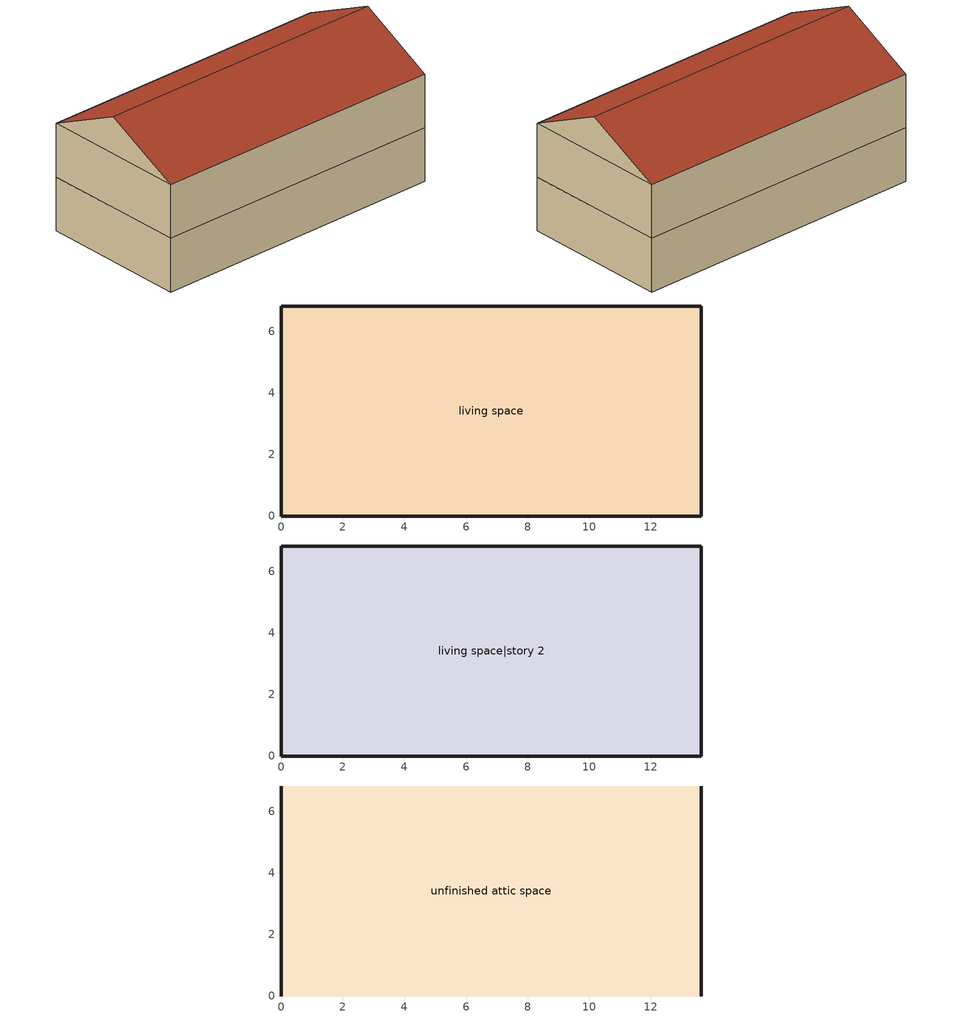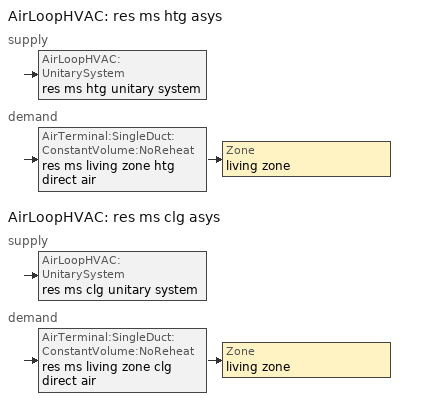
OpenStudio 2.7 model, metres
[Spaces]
living space
 floor foundation: 0,0 0,6.82 13.63,6.82 13.63,0 z0
 wall outside: 0,6.82 0,0 13.63,0 13.63,6.82 0,6.82 z0:2.44
living space|story 2
 floor to living space: 0,0 0,6.82 13.63,6.82 13.63,0 z2.44
 wall outside: 0,6.82 0,0 13.63,0 13.63,6.82 0,6.82 z2.44:4.88
unfinished attic space
 floor to living space|story 2: 0,6.82 13.63,6.82 13.63,0 0,0 z4.88
 wall outside: 0,3.41,6.58 0,6.82,4.88 0,0,4.88; 13.63,3.41,6.58 13.63,0,4.88 13.63,6.82,4.88
 roof outside: 13.63,3.41,6.58 0,3.41,6.58 0,0,4.88 13.63,0,4.88; 0,3.41,6.58 13.63,3.41,6.58 13.63,6.82,4.88 0,6.82,4.88
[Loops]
AirLoopHVAC 'res ms htg asys'
 supply: AirLoopHVAC:UnitarySystem 'res ms htg unitary system'
 demand: AirTerminal:SingleDuct:ConstantVolume:NoReheat 'res ms living zone htg direct air' > Zone 'living zone'
AirLoopHVAC 'res ms clg asys'
 supply: AirLoopHVAC:UnitarySystem 'res ms clg unitary system'
 demand: AirTerminal:SingleDuct:ConstantVolume:NoReheat 'res ms living zone clg direct air' > Zone 'living zone'
[Building]
Building 1: North Axis {deg}=0; Standards Number of Stories=2; Standards Number of Above Ground Stories=2; Standards Building Type=singlefamilydetached; Standards Number of Living Units=1
[Site]
Denver Intl Ap_CO_USA: Latitude {deg}=39.83; Longitude {deg}=-104.65; Time Zone {hr}=-7; Elevation {m}=1650
[ClimateZones]
Climate Zone Institution Name 2=Building America; Climate Zone Document Year 2=0; Climate Zone Value 2=Cold
[Site:WaterMainsTemperature]
Calculation Method=Correlation; Annual Average Outdoor Air Temperature {C}=10.8753; Maximum Difference In Monthly Average Outdoor Air Temperatures {deltaC}=23.1524
[Site:GroundTemperature:Deep]
10.8753, 10.8753, 10.8753, 10.8753, 10.8753, 10.8753, 10.8753, 10.8753, 10.8753, 10.8753, 10.8753, 10.8753
[ThermalZone] Use Ideal Air Loads=No
living zone; unfinished attic zone
[Sizing:Zone] Zone Cooling Design Supply Air Temperature Input Method=SupplyAirTemperature; Zone Cooling Design Supply Air Temperature {C}=14; Zone Cooling Design Supply Air Temperature Difference {deltaC}=11.11; Zone Heating Design Supply Air Temperature Input Method=SupplyAirTemperature; Zone Heating Design Supply Air Temperature {C}=40; Zone Heating Design Supply Air Temperature Difference {deltaC}=11.11; Zone Cooling Design Supply Air Humidity Ratio {kg-H2O/kg-air}=0.0085; Zone Heating Design Supply Air Humidity Ratio {kg-H2O/kg-air}=0.008; Cooling Design Air Flow Method=DesignDay; Heating Design Air Flow Method=DesignDay; Account for Dedicated Outdoor Air System=No; Dedicated Outdoor Air System Control Strategy=NeutralSupplyAir; Dedicated Outdoor Air Low Setpoint Temperature for Design {C}=autosize; Dedicated Outdoor Air High Setpoint Temperature for Design {C}=autosize
living zone; unfinished attic zone
[Zone equipment]
living zone: res ms living zone htg direct air, res ms living zone clg direct air
[Space]
Name | Space Type | Thermal Zone | Building Unit
living space; living space|story 2 | Space Type 1 | living zone | unit 1
unfinished attic space | Space Type 2 | unfinished attic zone
[SpaceType]
Name | Standards Space Type
Space Type 1 | living
Space Type 2 | unfinished attic
[BuildingUnit]
unit 1: Building Unit Type=Residential
[Coil:Heating:DX:MultiSpeed:StageData] Gross Rated Heating Capacity {W}=autosize; Rated Air Flow Rate {m3/s}=autosize; Rated Supply Air Fan Power Per Volume Flow Rate {W/(m3/s)}=773.3; Rated Waste Heat Fraction of Power Input=0.2; Waste Heat Function of Temperature Curve=ConstantBiquadratic
Name | Gross Rated Heating COP {W/W} | Heating Capacity Function of Temperature Curve | Heating Capacity Function of Flow Fraction Curve | Energy Input Ratio Function of Temperature Curve | Energy Input Ratio Function of Flow Fraction Curve | Part Load Fraction Correlation Curve
 | 3.76135 | HP_Heat-Cap-fT1 | HP_Heat-CAP-fFF1 | HP_Heat-EIR-fT1 | HP_Heat-EIR-fFF1 | HP_Heat-PLF-fPLR1
 | 3.14643 | HP_Heat-Cap-fT2 | HP_Heat-CAP-fFF2 | HP_Heat-EIR-fT2 | HP_Heat-EIR-fFF2 | HP_Heat-PLF-fPLR2
 | 2.73631 | HP_Heat-Cap-fT3 | HP_Heat-CAP-fFF3 | HP_Heat-EIR-fT3 | HP_Heat-EIR-fFF3 | HP_Heat-PLF-fPLR3
 | 2.52359 | HP_Heat-Cap-fT4 | HP_Heat-CAP-fFF4 | HP_Heat-EIR-fT4 | HP_Heat-EIR-fFF4 | HP_Heat-PLF-fPLR4
[Coil:Heating:DX:MultiSpeed]
res ms htg coil: Availability Schedule=Always On Discrete; Minimum Outdoor Dry-Bulb Temperature for Compressor Operation {C}=-15; Crankcase Heater Capacity {W}=0; Maximum Outdoor Dry-Bulb Temperature for Crankcase Heater Operation {C}=10; Defrost Energy Input Ratio Function of Temperature Curve=DefrostEIR; Maximum Outdoor Dry-Bulb Temperature for Defrost Operation {C}=4.44444; Defrost Strategy=ReverseCycle; Defrost Control=OnDemand; Defrost Time Period Fraction=0.058333; Resistive Defrost Heater Capacity {W}=autosize; Apply Part Load Fraction to Speeds Greater than 1=No; Fuel Type=Electricity; Region number for Calculating HSPF=4
[Coil:Heating:Electric]
res ms supp heater: Availability Schedule=Always On Discrete; Efficiency=1
[Fan:OnOff] Availability Schedule=Always On Discrete; Fan Total Efficiency=0.167946; Pressure Rise {Pa}=24.91; Maximum Flow Rate {m3/s}=autosize; Motor Efficiency=1; Motor In Airstream Fraction=1
Name | Fan Power Ratio Function of Speed Ratio Curve | Fan Efficiency Ratio Function of Speed Ratio Curve
res ms htg supply fan | res ms fan power curve | res ms fan eff curve
res ms clg supply fan | res ms fan power curve 1 | res ms fan eff curve 1
[UnitarySystemPerformance:Multispeed] Single Mode Operation=No
Name | Heating Speed Supply Air Flow Ratio 1 | Cooling Speed Supply Air Flow Ratio 1 | Heating Speed Supply Air Flow Ratio 2 | Cooling Speed Supply Air Flow Ratio 2 | Heating Speed Supply Air Flow Ratio 3 | Cooling Speed Supply Air Flow Ratio 3 | Heating Speed Supply Air Flow Ratio 4 | Cooling Speed Supply Air Flow Ratio 4
Unitary System Performance Multispeed 1 | 1 | 1e-009 | 1 | 1e-009 | 1 | 1e-009 | 1 | 1e-009
Unitary System Performance Multispeed 2 | 1e-009 | 1 | 1e-009 | 1 | 1e-009 | 1 | 1e-009 | 1
[AirLoopHVAC:UnitarySystem] Control Type=Load; Controlling Zone or Thermostat Location=living zone; Dehumidification Control Type=None; Availability Schedule=Always On Discrete; Fan Placement=BlowThrough; Supply Air Fan Operating Mode Schedule=Always Off Discrete; DX Heating Coil Sizing Ratio=1; Use DOAS DX Cooling Coil=No; DOAS DX Cooling Coil Leaving Minimum Air Temperature {C}=2; Latent Load Control=SensibleOnlyLoadControl; Supply Air Flow Rate During Cooling Operation {m3/s}=autosize; Supply Air Flow Rate During Heating Operation {m3/s}=autosize; Supply Air Flow Rate When No Cooling or Heating is Required {m3/s}=0; Maximum Supply Air Temperature {C}=93.3333; Maximum Outdoor Dry-Bulb Temperature for Supplemental Heater Operation {C}=4.44444; Maximum Cycling Rate {cycles/hr}=2.5; Heat Pump Time Constant {s}=60; Fraction of On-Cycle Power Use=0.01; Heat Pump Fan Delay Time {s}=60; Ancilliary On-Cycle Electric Power {W}=0; Ancilliary Off-Cycle Electric Power {W}=0
Name | Supply Fan | Heating Coil | Supplemental Heating Coil | Design Specification Multispeed Object | Cooling Coil
res ms htg unitary system | res ms htg supply fan | res ms htg coil | res ms supp heater | Unitary System Performance Multispeed 1
res ms clg unitary system | res ms clg supply fan |  |  | Unitary System Performance Multispeed 2 | res ms clg coil
[AirLoopHVAC] Availability Schedule=Always On Discrete; Design Supply Air Flow Rate {m3/s}=AutoSize
res ms htg asys; res ms clg asys
[Sizing:System] Type of Load to Size On=Sensible; Design Outdoor Air Flow Rate {m3/s}=Autosize; Central Heating Maximum System Air Flow Ratio=0.3; Preheat Design Temperature {C}=7; Preheat Design Humidity Ratio {kg-H2O/kg-Air}=0.008; Precool Design Temperature {C}=12.8; Precool Design Humidity Ratio {kg-H2O/kg-Air}=0.008; Central Cooling Design Supply Air Temperature {C}=12.8; Central Heating Design Supply Air Temperature {C}=16.7; Sizing Option=NonCoincident; 100% Outdoor Air in Cooling=Yes; 100% Outdoor Air in Heating=Yes; Central Cooling Design Supply Air Humidity Ratio {kg-H2O/kg-Air}=0.0085; Central Heating Design Supply Air Humidity Ratio {kg-H2O/kg-Air}=0.008; Cooling Design Air Flow Method=DesignDay; Cooling Design Air Flow Rate {m3/s}=0; Heating Design Air Flow Method=DesignDay; Heating Design Air Flow Rate {m3/s}=0; System Outdoor Air Method=ZoneSum; Zone Maximum Outdoor Air Fraction=1; Cooling Supply Air Flow Rate Per Floor Area {m3/s-m2}=0.00996765; Cooling Fraction of Autosized Cooling Supply Air Flow Rate=1; Cooling Supply Air Flow Rate Per Unit Cooling Capacity {m3/s-W}=3.94755e-05; Heating Supply Air Flow Rate Per Floor Area {m3/s-m2}=0.00996765; Heating Fraction of Autosized Heating Supply Air Flow Rate=1; Heating Fraction of Autosized Cooling Supply Air Flow Rate=1; Heating Supply Air Flow Rate Per Unit Heating Capacity {m3/s-W}=3.15882e-05; Cooling Design Capacity Method=CoolingDesignCapacity; Cooling Design Capacity {W}=autosize; Cooling Design Capacity Per Floor Area {W/m2}=234.7; Fraction of Autosized Cooling Design Capacity=1; Heating Design Capacity Method=HeatingDesignCapacity; Heating Design Capacity {W}=autosize; Heating Design Capacity Per Floor Area {W/m2}=157; Fraction of Autosized Heating Design Capacity=1; Central Cooling Capacity Control Method=OnOff
res ms htg asys; res ms clg asys
[AirTerminal:SingleDuct:ConstantVolume:NoReheat] Availability Schedule=Always On Discrete; Maximum Air Flow Rate {m3/s}=AutoSize
res ms living zone htg direct air; res ms living zone clg direct air
[Coil:Cooling:DX:MultiSpeed:StageData] Gross Rated Total Cooling Capacity {W}=autosize; Rated Air Flow Rate {m3/s}=autosize; Rated Evaporator Fan Power Per Volume Flow Rate {W/(m3/s)}=773.3; Nominal Time for Condensate Removal to Begin {s}=1000; Ratio of Initial Moisture Evaporation Rate and Steady State Latent Capacity=1.5; Maximum Cycling Rate {cycles/hr}=3; Latent Capacity Time Constant {s}=45; Rated Waste Heat Fraction of Power Input=0.2; Waste Heat Function of Temperature Curve=ConstantBiquadratic 1; Evaporative Condenser Effectiveness=0.9; Evaporative Condenser Air Flow Rate {m3/s}=autosize; Rated Evaporative Condenser Pump Power Consumption {W}=autosize
Name | Gross Rated Sensible Heat Ratio | Gross Rated Cooling COP {W/W} | Total Cooling Capacity Function of Temperature Curve | Total Cooling Capacity Function of Flow Fraction Curve | Energy Input Ratio Function of Temperature Curve | Energy Input Ratio Function of Flow Fraction Curve | Part Load Fraction Correlation Curve
Coil Cooling DX Multi Speed Stage Data 1 | 0.896777 | 4.56174 | Cool-Cap-fT1 | Cool-Cap-fFF1 | Cool-EIR-fT1 | Cool-EIR-fFF1 | Cool-PLF-fPLR1
Coil Cooling DX Multi Speed Stage Data 2 | 0.776717 | 4.46464 | Cool-Cap-fT2 | Cool-Cap-fFF2 | Cool-EIR-fT2 | Cool-EIR-fFF2 | Cool-PLF-fPLR2
Coil Cooling DX Multi Speed Stage Data 3 | 0.715481 | 4.19379 | Cool-Cap-fT3 | Cool-Cap-fFF3 | Cool-EIR-fT3 | Cool-EIR-fFF3 | Cool-PLF-fPLR3
Coil Cooling DX Multi Speed Stage Data 4 | 0.67638 | 3.86411 | Cool-Cap-fT4 | Cool-Cap-fFF4 | Cool-EIR-fT4 | Cool-EIR-fFF4 | Cool-PLF-fPLR4
[Coil:Cooling:DX:MultiSpeed]
res ms clg coil: Condenser Type=AirCooled; Apply Part Load Fraction to Speeds Greater than 1=No; Apply Latent Degradation to Speeds Greater than 1=No; Crankcase Heater Capacity {W}=0; Maximum Outdoor Dry-Bulb Temperature for Crankcase Heater Operation {C}=10; Basin Heater Capacity {W/K}=0; Basin Heater Setpoint Temperature {C}=2; Fuel Type=Electricity; Stage 1=Coil Cooling DX Multi Speed Stage Data 1; Stage 2=Coil Cooling DX Multi Speed Stage Data 2; Stage 3=Coil Cooling DX Multi Speed Stage Data 3; Stage 4=Coil Cooling DX Multi Speed Stage Data 4
[Curve:Biquadratic]
Name | Coefficient1 Constant | Coefficient2 x | Coefficient3 x**2 | Coefficient4 y | Coefficient5 y**2 | Coefficient6 x*y | Minimum Value of x | Maximum Value of x | Minimum Value of y | Maximum Value of y
DefrostEIR | 0.1528 | 0 | 0 | 0 | 0 | 0 | -100 | 100 | -100 | 100
ConstantBiquadratic; ConstantBiquadratic 1 | 1 | 0 | 0 | 0 | 0 | 0 | -100 | 100 | -100 | 100
HP_Heat-Cap-fT1; HP_Heat-Cap-fT2; HP_Heat-Cap-fT3; HP_Heat-Cap-fT4 | 0.778808 | -0.018696 | 0 | -0.024947 | -0.00127186 | 0 | -100 | 100 | -100 | 100
HP_Heat-EIR-fT1; HP_Heat-EIR-fT2; HP_Heat-EIR-fT3; HP_Heat-EIR-fT4 | 0.443332 | 0.0024908 | 0.000619493 | -0.0486532 | 0.0001369 | -0.00169777 | -100 | 100 | -100 | 100
Cool-Cap-fT1; Cool-Cap-fT2; Cool-Cap-fT3; Cool-Cap-fT4 | 1.11477 | 0.0117229 | 0 | -0.0185973 | -0.000721375 | 0 | 13.88 | 23.88 | 18.33 | 51.66
Cool-EIR-fT1; Cool-EIR-fT2; Cool-EIR-fT3; Cool-EIR-fT4 | 0.882536 | -0.0103765 | 0.000148337 | 0.0201803 | -0.000515848 | -0.000515363 | 13.88 | 23.88 | 18.33 | 51.66
[Curve:Quadratic] Coefficient3 x**2=0; Minimum Value of x=0
Name | Coefficient1 Constant | Coefficient2 x | Maximum Value of x | Minimum Curve Output | Maximum Curve Output
HP_Heat-PLF-fPLR1; HP_Heat-PLF-fPLR2; HP_Heat-PLF-fPLR3; HP_Heat-PLF-fPLR4 | 0.6 | 0.4 | 1 | 0.7 | 1
HP_Heat-CAP-fFF1; HP_Heat-EIR-fFF1; HP_Heat-CAP-fFF2; HP_Heat-EIR-fFF2; HP_Heat-CAP-fFF3; HP_Heat-EIR-fFF3; HP_Heat-CAP-fFF4; HP_Heat-EIR-fFF4; Cool-Cap-fFF1; Cool-EIR-fFF1; Cool-Cap-fFF2; Cool-EIR-fFF2; Cool-Cap-fFF3; Cool-EIR-fFF3; Cool-Cap-fFF4; Cool-EIR-fFF4 | 1 | 0 | 2 | 0 | 2
Cool-PLF-fPLR1; Cool-PLF-fPLR2; Cool-PLF-fPLR3; Cool-PLF-fPLR4 | 0.75 | 0.25 | 1 | 0.7 | 1
[Schedule:Constant]
Name | Value
Always On Discrete | 1
Always Off Discrete | 0
[Curve:Exponent] Coefficient1 Constant=0; Coefficient2 Constant=1; Coefficient3 Constant=3; Minimum Value of x=-100; Maximum Value of x=100
res ms fan power curve; res ms fan power curve 1
[Curve:Cubic] Coefficient1 Constant=0; Coefficient2 x=1; Coefficient3 x**2=0; Coefficient4 x**3=0; Minimum Value of x=0; Maximum Value of x=1; Minimum Curve Output=0.01; Maximum Curve Output=1
res ms fan eff curve; res ms fan eff curve 1
